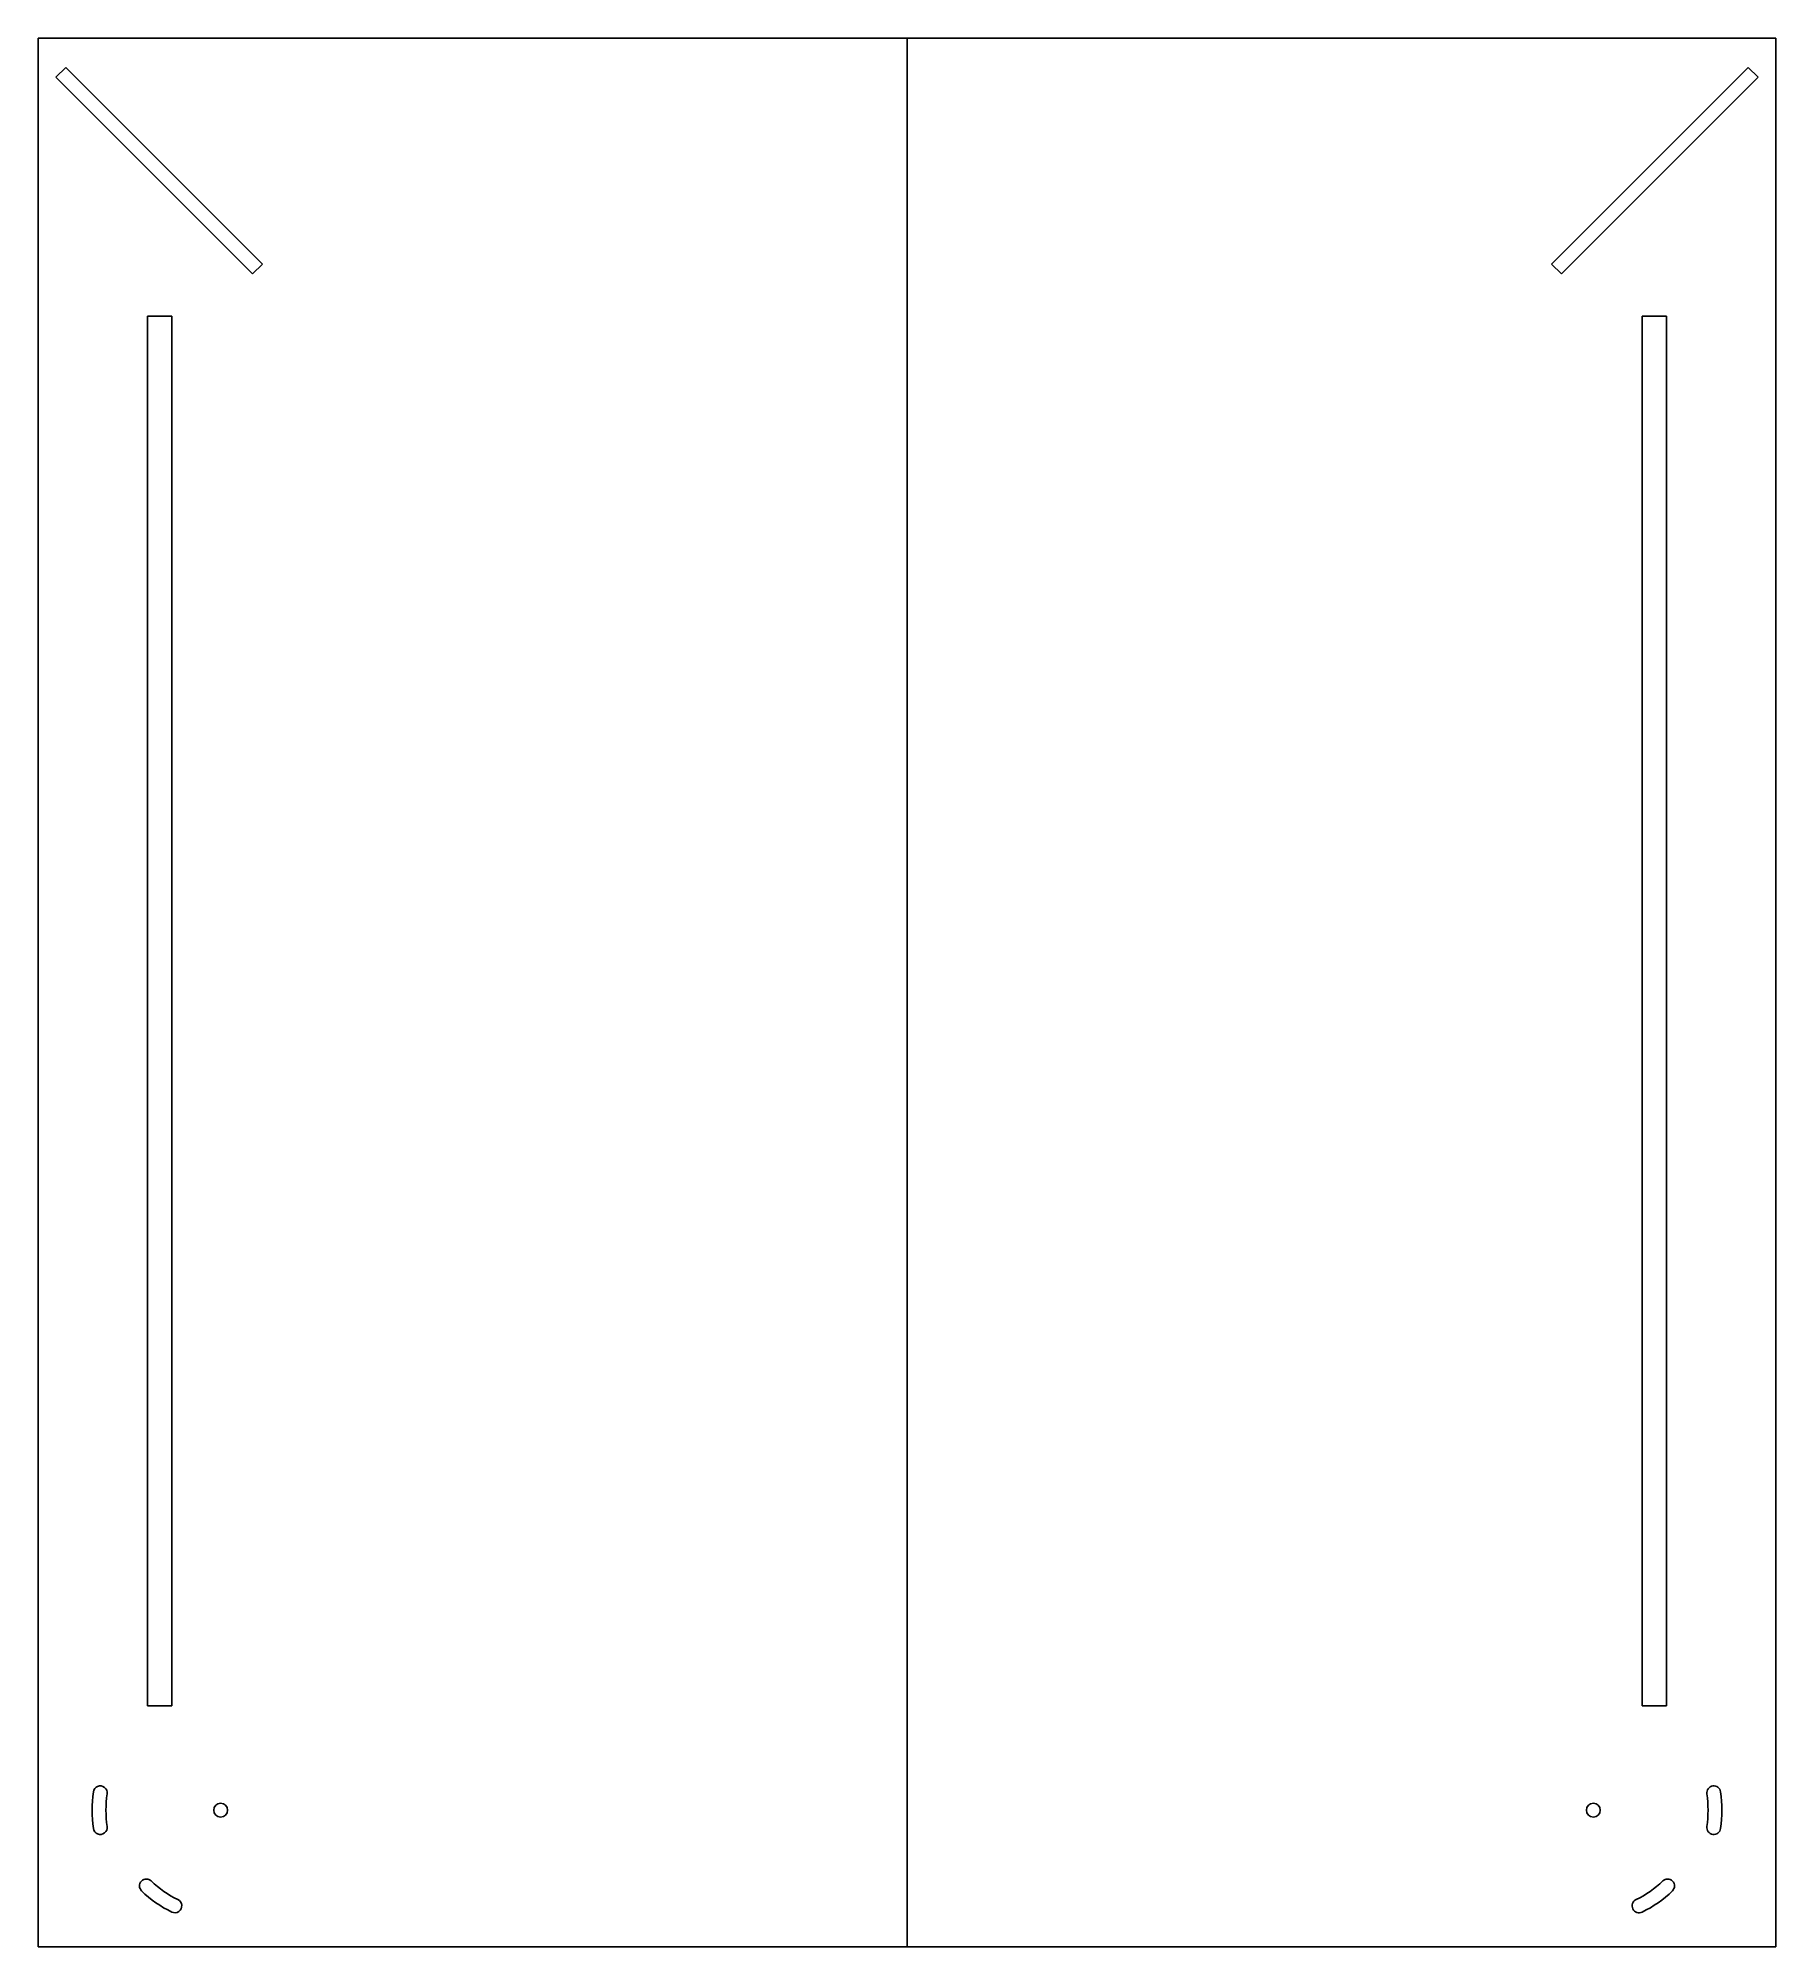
# Model space of a CAD drawing. Header units: millimetres. Extents: x -250 to 250, y -275 to 275.
import ezdxf

# ---------------------------------------------------------------- set-up
doc = ezdxf.new("R2010")
doc.units = ezdxf.units.MM
doc.layers.add('Mirrored005', color=7, linetype='CONTINUOUS')

msp = doc.modelspace()

# ---------------------------------------------------------------- linework, layer by layer
at = {"layer": 'Mirrored005'}
for p, q in [((-250, 274.663), (-250, 274.663, 3)), ((-250, 274.663), (-250, -274.663)), ((-250, 274.663, 3), (-250, -274.663, 3)), ((-250, 274.663), (-250, 274.663, 3)), ((-250, 274.663), (0, 274.663)), ((-250, 274.663, 3), (0, 274.663, 3)), ((-250, 274.663), (-250, -274.663)), ((-250, 274.663), (0, 274.663)), ((-250, 274.663, 3), (-250, -274.663, 3)), ((-250, 274.663, 3), (0, 274.663, 3)), ((0, 274.663), (0, 274.663, 3)), ((0, -274.663), (0, 274.663)), ((0, -274.663, 3), (0, 274.663, 3)), ((0, 274.663), (0, 274.663, 3)), ((250, 274.663), (0, 274.663)), ((250, 274.663, 3), (0, 274.663, 3)), ((0, -274.663), (0, 274.663)), ((250, 274.663), (0, 274.663)), ((0, -274.663, 3), (0, 274.663, 3)), ((250, 274.663, 3), (0, 274.663, 3)), ((250, 274.663), (250, 274.663, 3)), ((250, 274.663), (250, -274.663)), ((250, 274.663, 3), (250, -274.663, 3)), ((250, 274.663), (250, 274.663, 3)), ((250, 274.663), (250, -274.663)), ((250, 274.663, 3), (250, -274.663, 3)), ((-242.069, 266.231), (-244.897, 263.403)), ((-242.069, 266.231, 3), (-244.897, 263.403, 3)), ((-242.069, 266.231), (-244.897, 263.403)), ((-242.069, 266.231, 3), (-244.897, 263.403, 3)), ((-185.5, 209.663), (-242.069, 266.231)), ((-185.5, 209.663, 3), (-242.069, 266.231, 3)), ((-242.069, 266.231), (-242.069, 266.231, 3)), ((-185.5, 209.663), (-242.069, 266.231)), ((-185.5, 209.663, 3), (-242.069, 266.231, 3)), ((-242.069, 266.231), (-242.069, 266.231, 3)), ((185.5, 209.663), (242.069, 266.231)), ((185.5, 209.663, 3), (242.069, 266.231, 3)), ((185.5, 209.663), (242.069, 266.231)), ((185.5, 209.663, 3), (242.069, 266.231, 3)), ((242.069, 266.231), (244.897, 263.403)), ((242.069, 266.231, 3), (244.897, 263.403, 3)), ((242.069, 266.231), (242.069, 266.231, 3)), ((242.069, 266.231), (242.069, 266.231, 3)), ((242.069, 266.231), (244.897, 263.403)), ((242.069, 266.231, 3), (244.897, 263.403, 3)), ((-244.897, 263.403), (-188.328, 206.835)), ((-244.897, 263.403, 3), (-188.328, 206.835, 3)), ((-244.897, 263.403), (-244.897, 263.403, 3)), ((-244.897, 263.403), (-188.328, 206.835)), ((-244.897, 263.403, 3), (-188.328, 206.835, 3)), ((-244.897, 263.403), (-244.897, 263.403, 3)), ((244.897, 263.403), (188.328, 206.835)), ((244.897, 263.403, 3), (188.328, 206.835, 3)), ((244.897, 263.403), (188.328, 206.835)), ((244.897, 263.403, 3), (188.328, 206.835, 3)), ((244.897, 263.403), (244.897, 263.403, 3)), ((244.897, 263.403), (244.897, 263.403, 3)), ((-188.328, 206.835), (-185.5, 209.663)), ((-188.328, 206.835, 3), (-185.5, 209.663, 3)), ((-188.328, 206.835), (-185.5, 209.663)), ((-188.328, 206.835, 3), (-185.5, 209.663, 3)), ((-185.5, 209.663), (-185.5, 209.663, 3)), ((-185.5, 209.663), (-185.5, 209.663, 3)), ((188.328, 206.835), (185.5, 209.663)), ((188.328, 206.835, 3), (185.5, 209.663, 3)), ((185.5, 209.663), (185.5, 209.663, 3)), ((188.328, 206.835), (185.5, 209.663)), ((188.328, 206.835, 3), (185.5, 209.663, 3)), ((185.5, 209.663), (185.5, 209.663, 3)), ((-188.328, 206.835), (-188.328, 206.835, 3)), ((-188.328, 206.835), (-188.328, 206.835, 3)), ((188.328, 206.835), (188.328, 206.835, 3)), ((188.328, 206.835), (188.328, 206.835, 3)), ((-218.5, 194.663), (-211.5, 194.663)), ((-218.5, -205.337), (-218.5, 194.663)), ((-218.5, 194.663, 3), (-211.5, 194.663, 3)), ((-218.5, -205.337, 3), (-218.5, 194.663, 3)), ((-218.5, 194.663), (-218.5, 194.663, 3)), ((-218.5, 194.663), (-211.5, 194.663)), ((-218.5, 194.663, 3), (-211.5, 194.663, 3)), ((-218.5, 194.663), (-218.5, 194.663, 3)), ((-218.5, -205.337), (-218.5, 194.663)), ((-218.5, -205.337, 3), (-218.5, 194.663, 3)), ((-211.5, 194.663), (-211.5, -205.337)), ((-211.5, 194.663, 3), (-211.5, -205.337, 3)), ((-211.5, 194.663), (-211.5, 194.663, 3)), ((-211.5, 194.663), (-211.5, 194.663, 3)), ((-211.5, 194.663), (-211.5, -205.337)), ((-211.5, 194.663, 3), (-211.5, -205.337, 3)), ((218.5, 194.663), (211.5, 194.663)), ((211.5, 194.663), (211.5, -205.337)), ((218.5, 194.663, 3), (211.5, 194.663, 3)), ((211.5, 194.663, 3), (211.5, -205.337, 3)), ((211.5, 194.663), (211.5, 194.663, 3)), ((218.5, 194.663), (211.5, 194.663)), ((218.5, 194.663, 3), (211.5, 194.663, 3)), ((211.5, 194.663), (211.5, 194.663, 3)), ((211.5, 194.663), (211.5, -205.337)), ((211.5, 194.663, 3), (211.5, -205.337, 3)), ((218.5, -205.337), (218.5, 194.663)), ((218.5, -205.337, 3), (218.5, 194.663, 3)), ((218.5, 194.663), (218.5, 194.663, 3)), ((218.5, 194.663), (218.5, 194.663, 3)), ((218.5, -205.337), (218.5, 194.663)), ((218.5, -205.337, 3), (218.5, 194.663, 3)), ((-215, -205.337), (-218.5, -205.337)), ((-215, -205.337, 3), (-218.5, -205.337, 3)), ((-218.5, -205.337), (-218.5, -205.337, 3)), ((-215, -205.337), (-218.5, -205.337)), ((-215, -205.337, 3), (-218.5, -205.337, 3)), ((-218.5, -205.337), (-218.5, -205.337, 3)), ((-211.5, -205.337), (-215, -205.337)), ((-211.5, -205.337, 3), (-215, -205.337, 3)), ((-215, -205.337), (-215, -205.337, 3)), ((-211.5, -205.337), (-215, -205.337)), ((-211.5, -205.337, 3), (-215, -205.337, 3)), ((-215, -205.337), (-215, -205.337, 3)), ((-211.5, -205.337), (-211.5, -205.337, 3)), ((-211.5, -205.337), (-211.5, -205.337, 3)), ((211.5, -205.337), (215, -205.337)), ((211.5, -205.337, 3), (215, -205.337, 3)), ((211.5, -205.337), (211.5, -205.337, 3)), ((211.5, -205.337), (211.5, -205.337, 3)), ((211.5, -205.337), (215, -205.337)), ((211.5, -205.337, 3), (215, -205.337, 3)), ((215, -205.337), (218.5, -205.337)), ((215, -205.337, 3), (218.5, -205.337, 3)), ((215, -205.337), (215, -205.337, 3)), ((215, -205.337), (215, -205.337, 3)), ((215, -205.337), (218.5, -205.337)), ((215, -205.337, 3), (218.5, -205.337, 3)), ((218.5, -205.337), (218.5, -205.337, 3)), ((218.5, -205.337), (218.5, -205.337, 3)), ((-234.122, -230.065), (-234.122, -230.065, 3)), ((-234.122, -230.065), (-234.122, -230.065, 3)), ((-230.163, -230.635), (-230.163, -230.635, 3)), ((-230.163, -230.635), (-230.163, -230.635, 3)), ((230.163, -230.635), (230.163, -230.635, 3)), ((230.163, -230.635), (230.163, -230.635, 3)), ((234.122, -230.065), (234.122, -230.065, 3)), ((234.122, -230.065), (234.122, -230.065, 3)), ((-195.5, -235.337), (-195.5, -235.337, 3)), ((-195.5, -235.337), (-195.5, -235.337, 3)), ((195.5, -235.337), (195.5, -235.337, 3)), ((195.5, -235.337), (195.5, -235.337, 3)), ((-234.122, -240.609), (-234.122, -240.609, 3)), ((-234.122, -240.609), (-234.122, -240.609, 3)), ((-230.163, -240.039), (-230.163, -240.039, 3)), ((-230.163, -240.039), (-230.163, -240.039, 3)), ((230.163, -240.039), (230.163, -240.039, 3)), ((230.163, -240.039), (230.163, -240.039, 3)), ((234.122, -240.609), (234.122, -240.609, 3)), ((234.122, -240.609), (234.122, -240.609, 3)), ((-217.448, -255.715), (-217.448, -255.715, 3)), ((-217.448, -255.715), (-217.448, -255.715, 3)), ((217.448, -255.715), (217.448, -255.715, 3)), ((217.448, -255.715), (217.448, -255.715, 3)), ((-220.247, -258.573), (-220.247, -258.573, 3)), ((-220.247, -258.573), (-220.247, -258.573, 3)), ((-209.819, -261.055), (-209.819, -261.055, 3)), ((-209.819, -261.055), (-209.819, -261.055, 3)), ((209.819, -261.055), (209.819, -261.055, 3)), ((209.819, -261.055), (209.819, -261.055, 3)), ((220.247, -258.573), (220.247, -258.573, 3)), ((220.247, -258.573), (220.247, -258.573, 3)), ((-211.547, -264.663), (-211.547, -264.663, 3)), ((-211.547, -264.663), (-211.547, -264.663, 3)), ((211.547, -264.663), (211.547, -264.663, 3)), ((211.547, -264.663), (211.547, -264.663, 3)), ((-250, -274.663), (-250, -274.663, 3)), ((-250, -274.663), (-250, -274.663, 3)), ((-250, -274.663), (0, -274.663)), ((-250, -274.663, 3), (0, -274.663, 3)), ((-250, -274.663), (0, -274.663)), ((-250, -274.663, 3), (0, -274.663, 3)), ((0, -274.663), (0, -274.663, 3)), ((0, -274.663), (0, -274.663, 3)), ((250, -274.663), (0, -274.663)), ((250, -274.663, 3), (0, -274.663, 3)), ((250, -274.663), (0, -274.663)), ((250, -274.663, 3), (0, -274.663, 3)), ((250, -274.663), (250, -274.663, 3)), ((250, -274.663), (250, -274.663, 3))]:
    msp.add_line(p, q, dxfattribs=at)
for centre in [(-197.5, -235.337), (-197.5, -235.337), (-197.5, -235.337), (-197.5, -235.337), (197.5, -235.337), (197.5, -235.337), (197.5, -235.337), (197.5, -235.337)]:
    msp.add_circle(centre, 2, dxfattribs=at)
for centre, radius, start, end in [((-197.5, -235.337), 37, 171.808, -171.808), ((-197.5, -235.337, 3), 37, 171.808, -171.808), ((-197.5, -235.337), 37, 171.808, -171.808), ((-197.5, -235.337, 3), 37, 171.808, -171.808), ((-232.143, -230.35), 2, -8.19207, 171.808), ((-232.143, -230.35, 3), 2, -8.19207, 171.808), ((-232.143, -230.35), 2, -8.19207, 171.808), ((-232.143, -230.35, 3), 2, -8.19207, 171.808), ((-197.5, -235.337), 33, 171.808, -171.808), ((-197.5, -235.337, 3), 33, 171.808, -171.808), ((-197.5, -235.337), 33, 171.808, -171.808), ((-197.5, -235.337, 3), 33, 171.808, -171.808), ((232.143, -230.35), 2, 8.19207, -171.808), ((232.143, -230.35, 3), 2, 8.19207, -171.808), ((232.143, -230.35), 2, 8.19207, -171.808), ((232.143, -230.35, 3), 2, 8.19207, -171.808), ((197.5, -235.337), 33, -8.19207, 8.19207), ((197.5, -235.337, 3), 33, -8.19207, 8.19207), ((197.5, -235.337), 33, -8.19207, 8.19207), ((197.5, -235.337, 3), 33, -8.19207, 8.19207), ((197.5, -235.337), 37, -8.19209, 8.19207), ((197.5, -235.337, 3), 37, -8.19209, 8.19207), ((197.5, -235.337), 37, -8.19209, 8.19207), ((197.5, -235.337, 3), 37, -8.19209, 8.19207), ((-232.143, -240.324), 2, -171.808, 8.19232), ((-232.143, -240.324, 3), 2, -171.808, 8.19232), ((-232.143, -240.324), 2, -171.808, 8.19232), ((-232.143, -240.324, 3), 2, -171.808, 8.19232), ((232.143, -240.324), 2, 171.808, -8.19209), ((232.143, -240.324, 3), 2, 171.808, -8.19209), ((232.143, -240.324), 2, 171.808, -8.19209), ((232.143, -240.324, 3), 2, 171.808, -8.19209), ((-218.847, -257.144), 2, 45.6103, -134.39), ((-218.847, -257.144, 3), 2, 45.6103, -134.39), ((-218.847, -257.144), 2, 45.6103, -134.39), ((-218.847, -257.144, 3), 2, 45.6103, -134.39), ((-197.5, -235.337), 28.516, -134.39, -115.594), ((-197.5, -235.337, 3), 28.516, -134.39, -115.594), ((-197.5, -235.337), 28.516, -134.39, -115.594), ((-197.5, -235.337, 3), 28.516, -134.39, -115.594), ((197.5, -235.337), 28.516, -64.4062, -45.6097), ((197.5, -235.337, 3), 28.516, -64.4062, -45.6097), ((197.5, -235.337), 28.516, -64.4062, -45.6097), ((197.5, -235.337, 3), 28.516, -64.4062, -45.6097), ((218.847, -257.144), 2, -45.6097, 134.39), ((218.847, -257.144, 3), 2, -45.6097, 134.39), ((218.847, -257.144), 2, -45.6097, 134.39), ((218.847, -257.144, 3), 2, -45.6097, 134.39), ((-197.5, -235.337), 32.516, -134.39, -115.594), ((-197.5, -235.337, 3), 32.516, -134.39, -115.594), ((-197.5, -235.337), 32.516, -134.39, -115.594), ((-197.5, -235.337, 3), 32.516, -134.39, -115.594), ((-210.683, -262.859), 2, -115.594, 64.4062), ((-210.683, -262.859, 3), 2, -115.594, 64.4062), ((-210.683, -262.859), 2, -115.594, 64.4062), ((-210.683, -262.859, 3), 2, -115.594, 64.4062), ((210.683, -262.859), 2, 115.594, -64.4062), ((210.683, -262.859, 3), 2, 115.594, -64.4062), ((210.683, -262.859), 2, 115.594, -64.4062), ((210.683, -262.859, 3), 2, 115.594, -64.4062), ((197.5, -235.337), 32.516, -64.4062, -45.6097), ((197.5, -235.337, 3), 32.516, -64.4062, -45.6097), ((197.5, -235.337), 32.516, -64.4062, -45.6097), ((197.5, -235.337, 3), 32.516, -64.4062, -45.6097)]:
    msp.add_arc(centre, radius, start, end, dxfattribs=at)

doc.saveas('drawing.dxf')
